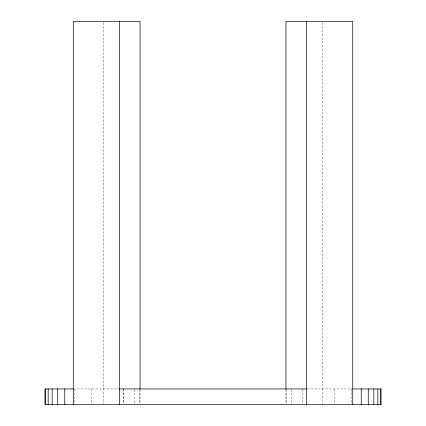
<?xml version="1.0" encoding="UTF-8"?>
<svg xmlns="http://www.w3.org/2000/svg" width="426" height="426" viewBox="0 0 426 426"><rect width="100%" height="100%" fill="white"/><g stroke="black" fill="none" stroke-linecap="round" stroke-linejoin="round"><path stroke-width="0.32" stroke-dasharray="2.13 1.6" d="M73.256 388.943L118.918 388.943M307.082 388.943L352.078 388.943M351.13 388.943L351.13 404.045M334.325 388.943L334.325 404.045M322.173 22.631L322.173 404.7M302.284 388.943L302.284 404.045M291.783 389.598L291.783 404.7M286.528 388.943L286.528 404.045M285.947 389.598L285.947 404.045M140.053 389.598L140.053 404.7M139.409 388.943L139.472 404.045M134.217 389.598L134.217 404.7M123.78 388.943L123.78 404.045M123.716 388.943L123.716 404.045M103.827 22.631L103.827 404.045M91.675 388.943L91.675 404.045M74.869 388.943L74.869 404.045"/><path stroke-width="0.64" d="M73.256 388.943L44.932 388.943L44.932 404.7L381.068 404.7L381.068 388.943L352.744 388.943M119.626 388.943L306.374 388.943M380.258 388.943L380.258 404.7M377.835 388.943L377.835 404.7M373.831 388.943L373.831 404.7M368.272 388.943L368.272 404.7M361.221 388.943L361.221 404.7M352.744 404.7L352.744 21.3L285.947 21.3L285.947 388.943M306.374 21.3L306.374 404.7M140.053 388.943L140.053 21.3L73.256 21.3L73.256 404.7M119.626 21.3L119.626 404.7M64.779 388.943L64.779 404.7M57.728 388.943L57.728 404.7M52.169 388.943L52.169 404.7M48.165 388.943L48.165 404.7M45.742 388.943L45.742 404.7"/></g></svg>
